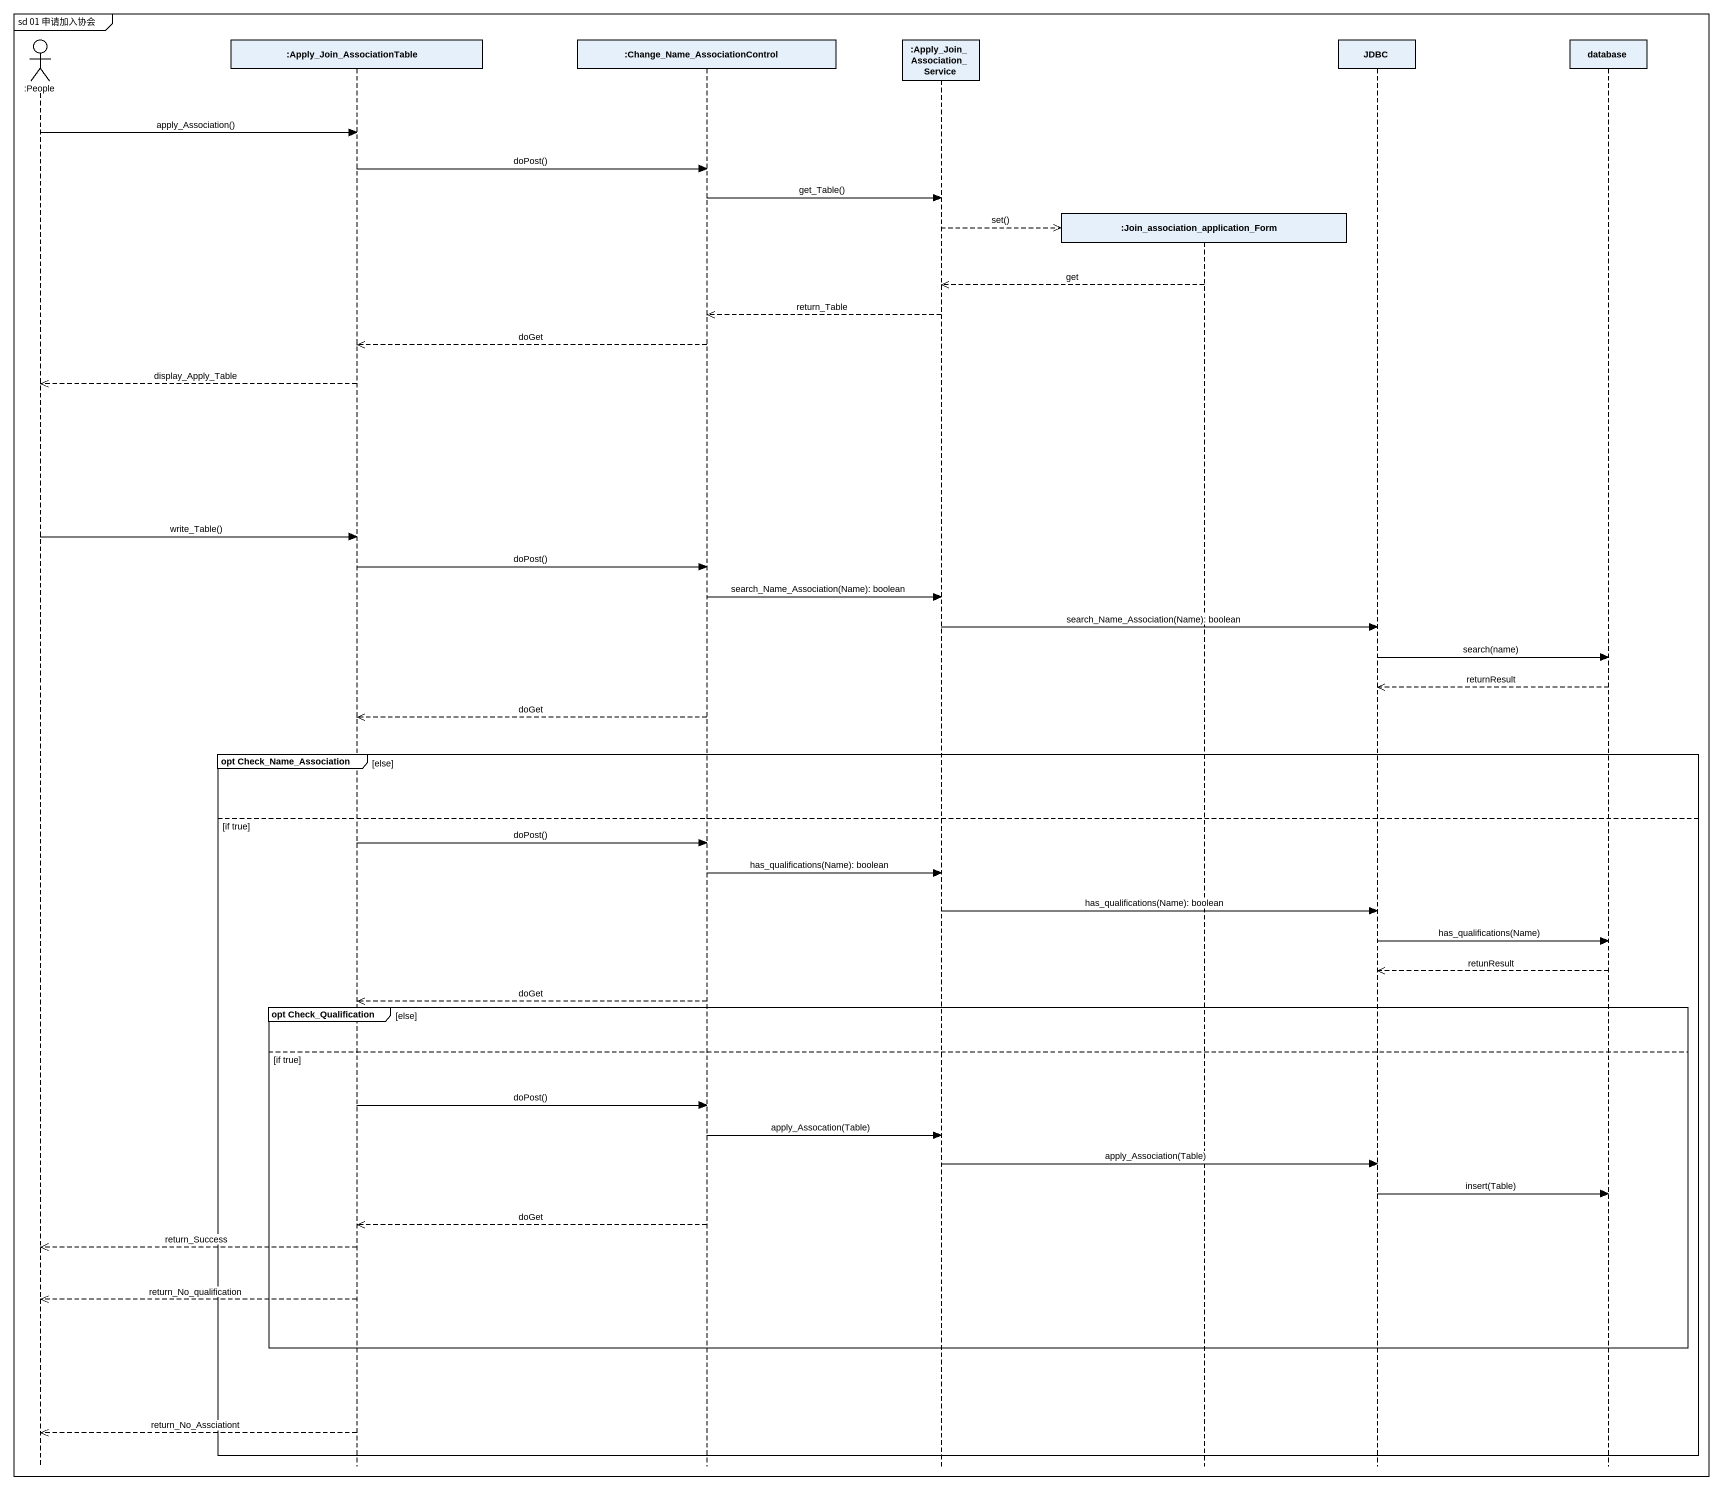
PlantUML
@startuml
mainframe sd 01 申请加入协会
hide footbox
actor ":People" as People
participant ":Apply_Join_AssociationTable" as Apply_Join_AssociationTable
participant ":Change_Name_AssociationControl" as Change_Name
participant ":Apply_Join_Association_Service" as Apply_Join_Association
participant ":Join_association_application_Form" as Join_association
participant JDBC
participant "database" as database_

People -> Apply_Join_AssociationTable : apply_Association()
Apply_Join_AssociationTable -> Change_Name : doPost()
Change_Name -> Apply_Join_Association : get_Table()
Apply_Join_Association -->> Join_association ** : set()
Join_association -->> Apply_Join_Association : get
Apply_Join_Association -->> Change_Name : return_Table
Change_Name -->> Apply_Join_AssociationTable : doGet
Apply_Join_AssociationTable -->> People : display_Apply_Table
People -> Apply_Join_AssociationTable : write_Table()
Apply_Join_AssociationTable -> Change_Name : doPost()
Change_Name -> Apply_Join_Association : search_Name_Association(Name): boolean
Apply_Join_Association -> JDBC : search_Name_Association(Name): boolean
JDBC -> database_ : search(name)
database_ -->> JDBC : returnResult
Change_Name -->> Apply_Join_AssociationTable : doGet
group opt Check_Name_Association [else]
else if true
  Apply_Join_AssociationTable -> Change_Name : doPost()
  Change_Name -> Apply_Join_Association : has_qualifications(Name): boolean
  Apply_Join_Association -> JDBC : has_qualifications(Name): boolean
  JDBC -> database_ : has_qualifications(Name)
  database_ -->> JDBC : retunResult
  Change_Name -->> Apply_Join_AssociationTable : doGet
  group opt Check_Qualification [else]
  else if true
    Apply_Join_AssociationTable -> Change_Name : doPost()
    Change_Name -> Apply_Join_Association : apply_Assocation(Table)
    Apply_Join_Association -> JDBC : apply_Association(Table)
    JDBC -> database_ : insert(Table)
    Change_Name -->> Apply_Join_AssociationTable : doGet
    Apply_Join_AssociationTable -->> People : return_Success
    Apply_Join_AssociationTable -->> People : return_No_qualification
  end
  Apply_Join_AssociationTable -->> People : return_No_Assciationt
end
@enduml
